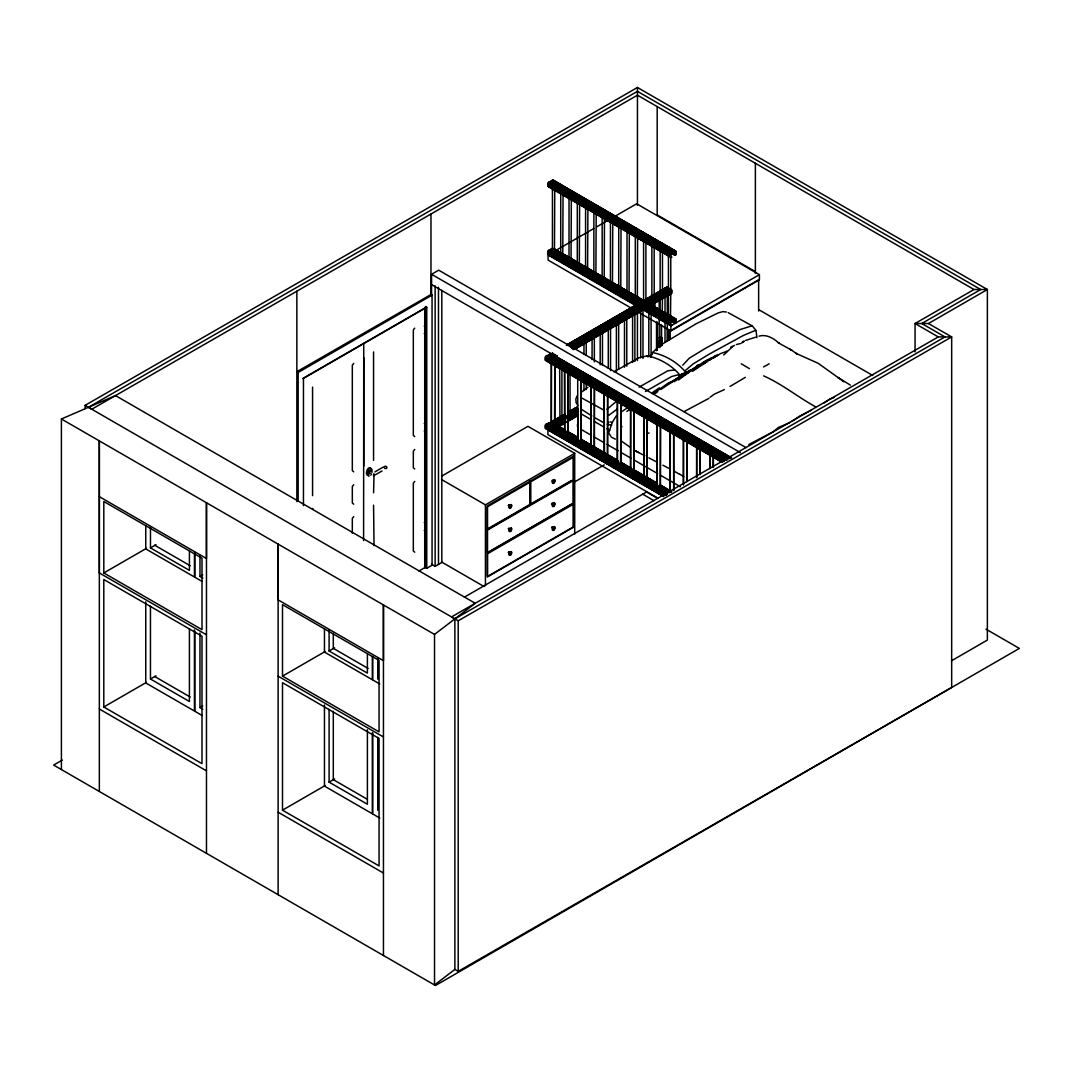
<?xml version="1.0" encoding="UTF-8"?>
<svg xmlns="http://www.w3.org/2000/svg" width="1073" height="1073" viewBox="0 0 1073 1073"><rect width="100%" height="100%" fill="white"/><g stroke="black" fill="none" stroke-linecap="round" stroke-linejoin="round"><path stroke-width="1.5" d="M99.346 572.955L99.333 440.896L99.346 791.472M298.16 500.823L298.16 372.465L432.057 295.155L432.057 565.216L426.759 568.288L425.418 567.51L425.418 308.125M303.458 505.584L303.458 378.407L426.759 307.227L426.759 568.288M352.32 533.321L352.32 518.46L353.714 516.623M363.599 540.564L363.747 343.32M374.034 545.54L373.565 505.168M374.034 473.998L373.565 492.748M424.72 308.018L424.72 567.912L425.418 567.51M554.754 189.103L554.459 251.699L552.434 250.532L552.447 187.963M554.889 364.351L554.526 426.933L551.307 425.069L551.455 364.015M561.917 369.032L561.93 418.43L559.958 419.583L559.65 366.832M563.043 195.527L562.748 256.487L560.723 255.32L560.736 192.738M568.086 371.969L567.738 434.565L564.519 432.701L564.666 369.997M571.332 198.666L571.037 261.262L569.012 260.095L569.025 197.526M579.621 203.454L579.313 266.05L577.301 264.883L577.314 202.301M581.298 379.601L581.244 442.17L577.73 440.332L577.811 412.18M583.967 390.572L583.967 380.714M583.967 354.439L583.98 342.931M587.897 208.229L587.602 270.839L585.576 269.672L585.59 207.089M592.081 359.616L592.081 338.25M596.186 214.654L595.891 275.613L593.865 274.447L593.879 211.877M594.509 387.219L594.16 449.815L590.928 447.951L591.089 385.247M600.183 364.793L600.183 333.582M604.475 217.806L604.179 280.402L602.154 279.235L602.168 216.652M607.72 394.851L607.372 457.433L604.139 455.582L604.3 392.879M608.284 368.321L608.297 328.901M612.763 222.58L612.455 285.19L610.443 284.023L610.457 221.44M616.385 371.862L616.398 324.22M621.039 227.369L620.744 289.965L618.719 288.798L618.732 226.229M620.932 402.482L620.57 465.065L617.351 463.201L617.498 400.497M624.486 367.181L624.499 319.539M629.328 232.157L629.033 294.753L627.008 293.586L627.021 231.003M632.601 362.5L632.601 314.858M634.143 410.101L633.781 472.697L630.562 470.832L630.709 408.129M637.617 236.932L637.322 299.541L635.296 298.374L635.31 235.792M951.456 660.807L987.375 640.071L987.375 289.509L637.456 87.476L637.442 205.386M640.702 357.819L640.715 310.177M643.585 301.513L643.599 240.58M647.341 417.732L646.992 480.315L643.773 478.451L643.921 415.747M648.803 356.424L648.816 305.497M654.195 302.358C657.414 309.882 650.815 311.586 651.861 304.638M651.874 296.416L651.874 247.005M662.484 297.275L662.175 313.893L660.15 312.726L660.15 299.541M660.15 292.956L660.163 250.143M660.552 427L660.203 487.947L656.971 486.082L657.132 423.379M665.019 342.139L665.032 296.135M670.773 293.854L670.464 318.668L668.439 317.501L668.439 294.445M668.439 287.859L668.452 254.931M673.764 434.632L673.71 490.602L673.603 434.726M686.975 440.601L686.935 481.764L686.8 440.708M700.186 448.232L700.159 474.574L700.012 448.326M713.384 467.385L713.384 455.864M670.33 432.647L670.223 491.89L670.169 431.105M683.461 484.701L683.555 438.629M696.699 477.525L696.753 446.261M709.964 453.879L709.937 468.686L709.803 453.986M373.578 475.661L373.578 474.346M371.969 472.469L371.969 469.572L370.762 468.23M312.565 495.632L312.565 387.152M373.565 460.411L373.565 351.931M373.753 475.768L373.793 474.373M577.073 395.937L575.839 399.062L576.147 402.724L577.837 405.272M369.434 471.302L369.206 471.825A2.401 1.381 -60 0 0 369.166 473.367L369.434 473.649M620.65 429.2L621.938 426.343M559.637 419.395L561.93 418.43M570.031 374.236L570.045 413.762L567.751 414.714M611.999 423.151L608.673 432.982L610.685 436M612.173 422.547L616.291 415.868M371.486 473.971L370.762 475.205M552.434 250.532L553.118 250.411M560.723 255.32L561.85 255.347M577.301 264.883L579.635 265.876M585.576 269.672L586.26 269.551M593.865 274.447L594.992 274.487M610.443 284.023L612.777 285.002M618.719 288.798L619.845 288.838M651.861 307.938L652.988 307.964M668.439 317.501L670.773 318.493M659.68 337.096L659.385 346.914L659.68 337.096L662.108 337.807L662.108 345.56M661.826 344.527L662.108 337.807M679.33 376.046L681.878 373.9M756.934 337.646L756.022 330.658M383.852 467.117L385.086 466.259A1.609 1.314 6.3 0 1 386.642 466.889L386.857 467.332A1.368 1.113 6.2 0 1 386.226 468.485L384.523 468.405M608.928 422.091L607.345 424.506L611.717 425.163M510.963 507.837C513.431 500.34 506.349 510.453 511.258 507.207A2.696 1.556 -60 0 0 511.258 504.538L509.38 505.624A2.696 1.556 -60 0 0 509.38 508.294L510.319 508.307M510.963 531.135C513.431 523.637 506.349 533.75 511.258 530.505A2.696 1.556 -60 0 0 511.258 527.836L509.38 528.922A2.696 1.556 -60 0 0 509.38 531.591L510.319 531.604M554.231 482.863C556.699 475.366 549.617 485.479 554.526 482.233A2.696 1.556 -60 0 0 554.526 479.564L552.649 480.65A2.696 1.556 -60 0 0 552.649 483.319L553.588 483.319M510.963 554.848C513.431 547.364 506.349 557.464 511.258 554.218A2.696 1.556 -60 0 0 511.258 551.549L509.38 552.635A2.696 1.556 -60 0 0 509.38 555.304L510.319 555.318M554.231 529.874C556.699 522.377 549.617 532.49 554.526 529.244A2.696 1.556 -60 0 0 554.526 526.575L552.649 527.661A2.696 1.556 -60 0 0 552.649 530.33L553.588 530.33M679.196 376.663L680.094 375.335L679.115 375.657M369.045 469.209L367.663 473.501L369.045 476.197M678.444 379.99L697.96 365.665L685.701 373.632M679.222 376.878L680.202 375.456M353.714 363.385L352.32 365.236L352.32 470.564L353.714 471.865M414.728 328.164L413.32 330.015L413.32 435.343L414.728 436.644M414.728 481.401L413.32 483.239L413.32 550.918L414.728 552.219M353.714 484.688L352.32 486.525L352.32 502.902L353.714 504.203M414.728 449.466L413.32 451.304L413.32 467.694L414.728 468.981M369.367 473.555L370.292 473.032M680.349 375.63L682.321 374.316M695.425 367.516L697.879 365.289M692.568 371.312L706.892 361.614M655.59 392.021L668.345 382.954M682.723 365.209L689.268 358.208L705.685 348.202L739.86 329.639L751.69 325.91M773.418 431.48L778.663 427.336L787.206 423.755A47.856 27.63 -60 0 0 789.835 422.534M723.698 354.975L732.564 346.659M684.628 374.987L699.113 364.994L703.351 363.506L696.967 367.637M551.898 423.62L552.219 424.197M660.834 389.499L686.13 372.479L670.182 382.578M617.136 409.108L608.901 415.291M626.86 411.469L630.294 408.665M606.983 409.363L617.216 400.658M710.044 397.265L714.538 394.059L724.342 389.62M629.207 409.806L630.294 408.907M748.793 444.544L773.11 431.829M679.249 376.221L684.051 373.739L679.249 376.221L681.234 374.799M674.099 381.706L690.999 370.547L687.592 371.647L669.418 383.517M741.792 343.038L744.273 341.107L742.301 341.965M454.872 618.853L944.978 336.922L921.761 323.523L980.682 289.509L637.456 91.339L88.442 407.297L454.872 618.853L454.872 969.415L434.525 984.987L434.525 634.425L475.232 603.294L115.482 395.588L61.402 418.993L61.402 769.556M684.024 411.643L708.864 398.391M824.171 402.952L829.483 399.277L834.418 397.359M669.23 382.873L670.638 381.827M709.682 359.991L712.526 357.899M679.558 375.684L681.623 374.182M704.787 362.58L704.103 363.05M654.141 394.019L656.421 392.369M716.912 356.062L720.144 353.741L726.636 351.421M587.91 387.313L581.284 392.208M730.042 386.441L745.373 377.334M713.545 358.02L717.314 355.404M652.934 392.249L659.466 387.809M621.777 411.63L626.632 408.344M709.347 360.166L716.12 356.008M568.1 414.258L570.045 413.762M576.59 409.323L575.933 410.181L577.784 409.537M702.761 364.512L708.22 360.904M653.792 394.153L657.736 391.632M652.102 393.59L654.57 392.021M763.587 366.939L769.14 363.814M791.753 421.501L799.72 416.109L811.496 410.101M620.945 406.385L623.561 404.762M645.423 391.471L671.618 376.556L679.37 374.41C671.47 365.182 659.117 358.154 647.207 355.834L639.052 357.765L613.957 371.768M374.92 471.905L383.048 467.171M639.119 387.125L667.929 370.735L674.729 370.037M567.671 345.251L607.881 321.793M610.752 320.116L666.762 287.457M575.584 348.685L670.907 293.117M556.176 420.039L559.06 418.363L556.297 420.039M570.541 411.67L576.281 408.317M558.255 426.88L577.019 415.935M566.383 345.372L667.057 287.041L566.879 344.876M552.005 421.796L549.121 423.459L552.059 421.769M564.948 414.285L554.875 420.12L565.122 414.232M569.253 411.791L576.456 407.619M431.561 295.504L431.574 274.299L438.709 270.181L746.057 447.629M302.747 378.541L424.6 308.192M555.21 250.8L593.785 228.536M596.642 226.886L608.069 220.287M615.218 216.156L636.651 203.79L759.402 274.661L759.402 279.812L670.84 330.953L637.617 311.774M103.813 572.955L202.006 629.65L202.006 558.188L103.813 501.493L103.813 572.955L146.478 548.33M150.475 526.561L150.475 547.901L156.001 544.708M552.354 353.258L546.546 356.612L552.313 353.299M566.571 345.291L667.54 287.148L566.718 345.037M573.72 341.885L582.424 336.855M598.399 327.641L602.758 325.119M605.655 323.442L610.014 320.934M618.732 315.905L623.078 313.383M625.988 311.707L628.885 310.03M631.796 308.353L636.155 305.845M646.308 299.971L649.219 298.294M652.116 296.617L656.475 294.109M553.614 353.795L547.807 357.148L553.614 353.875M568.127 345.412L668.318 287.577L567.241 345.198M569.522 346.203L669.7 288.369L568.127 345.68M556.471 355.498L550.664 358.851L556.418 355.552M570.984 347.116L671.175 289.267L569.522 346.499M571.48 347.531L671.658 289.697L570.823 347.317M571.761 348.282L671.939 290.448L571.52 347.652M573.264 348.309L671.993 291.306L571.761 348.43M573.223 349.436L671.966 292.433L573.264 348.51M574.417 349.422L671.537 293.425M199.98 555.841L199.98 576.483L202.743 574.887M643.398 309.963L670.84 325.803L759.402 274.661M667.58 340.798L667.58 329.277L670.263 330.833L758.638 279.812L758.638 311.049M441.553 476.197L527.943 426.33L574.712 453.329L574.712 534.139M565.417 413.802L546.546 424.707L565.27 413.95M569.776 411.294L577.033 407.096M569.481 411.71L576.738 407.525M564.452 414.755L554.298 420.629L564.358 414.943M568.811 412.247L576.067 408.048M565.23 415.197L547.807 425.257L565.216 415.425M569.589 412.676L576.845 408.491M578.226 409.269L549.188 426.035L578.226 409.685M578.253 411.013L550.664 426.933L578.025 411.294M564.224 419.811L551.146 427.362L564.25 419.892M567.121 418.135L577.287 412.273M577.569 413.025L567.402 418.886L577.582 413.212M567.456 419.758L577.623 413.896M557.263 426.759L564.519 422.561M567.416 420.884L577.582 415.023M560.549 424.921L563.459 423.245M567.818 420.737L576.523 415.707M558.443 426.732L564.237 423.406M567.161 421.702L577.287 415.868M150.461 606.205L150.461 679.008L155.987 675.816M103.799 706.986L201.992 763.681L201.992 636.222L103.799 579.527L103.799 706.986L146.465 682.361M441.513 479.497L485.439 504.86L574.712 453.329M62.341 760.073L53.65 765.089L435.45 985.524L1019.35 648.414L985.966 629.14M487.249 529.096L571.44 480.503M418.953 571.01L424.6 567.751M431.561 564.291L435.128 566.356L441.821 562.493L441.821 290.367M199.967 633.097L199.967 707.576L202.73 705.98M487.357 552.756L571.533 504.149M282.507 676.124L379.064 731.866L379.064 660.418L282.507 604.662L282.507 676.124L325.173 651.499M329.089 629.69L329.089 651.016L334.615 647.824M454.872 969.415L458.211 971.36L951.671 687.485L951.671 336.922L938.271 336.909L915.068 323.523L928.453 323.523L987.375 289.509L973.989 289.509L915.068 323.523L915.068 351.89M464.421 597.151L646.576 491.971L657.829 498.476M329.089 709.333L329.089 782.137L334.615 778.944M282.507 810.169L379.064 865.911L379.064 738.452L282.507 682.71L282.507 810.169L325.173 785.53M85.089 408.692L85.089 405.353L637.456 87.476M296.859 371.714L430.97 294.525M569.589 411.469L576.791 407.338M573.907 482.327L604.233 464.877M938.271 336.909L451.532 616.921L458.211 620.798L458.211 971.36M458.211 620.798L951.671 336.922L928.453 323.523M573.183 349.583L671.698 293.264M382.015 470.993L375.322 474.803M557.249 426.799L564.492 422.655M567.389 420.992L577.529 415.197M568.69 412.475L577.354 407.539M567.161 418.242L577.341 412.434M567.456 419.905L577.609 414.138M569.575 412.971L576.831 408.88M703.848 362.003L712.083 357.685M704.907 361.574L707.67 360.099M701.742 363.17L710.956 358.355L705.605 361.628M714.108 356.531L717.797 354.626M711.801 357.886L715.248 356.115M704.411 362.379L707.094 361.065M697.007 365.585L701.876 363.814M730.7 347.156L734.509 345.426M686.465 371.674L678.699 376.019L683.581 373.806M678.619 375.59L680.859 374.705M646.845 433.868L649.044 432.929M688.558 370.668L691.616 369.716M755.687 337.19L745.641 340.409M725.898 351.703L727.078 351.3M736.36 344.554L740.598 343.534M552.005 481.08L552.367 480.114M759.04 336.157C766.551 333.918 773.754 338.424 779.146 343.266L778.301 342.797L791.941 350.375L789.889 349.033M659.385 337.619L661.826 338.33M659.68 346.391L660.592 346.23M564.854 432.499L564.505 370.091M604.475 455.381L604.126 392.973M610.363 422.024L611.261 421.957M368.388 475.634C363.506 475.004 369.099 463.321 371.07 469.558M670.29 254.516L670.558 254.006A3.809 2.2 0 0 0 670.223 253.751M726.421 312.015L722.733 311.626L718.159 312.927L696.055 323.805L660.391 345.224L652.532 352.548L650.546 357.068L652.532 352.548C664.442 354.868 676.808 361.883 684.708 371.11L692.957 364.029L709.36 354.036L743.602 335.353L755.835 330.256L752.307 325.924L728.218 312.672M552.166 425.015L551.348 424.895L551.294 362.473M578.588 440.265L577.757 440.158L577.703 377.723M631.42 470.765L630.602 470.658L630.548 408.223M618.88 463.415L617.391 463.026L617.337 400.591M645.289 478.665L643.8 478.276L643.76 415.855M658.5 486.297L657.011 485.908L656.958 423.473M615.379 439.152L611.194 437.06M581.284 397.721L604.045 410.208M763.6 375.858C782.271 384.161 797.789 396.983 815.507 406.774M553.561 250.572L554.781 251.525M570.139 260.135L571.346 261.088M661.276 312.753L662.484 313.705M843.07 381.13L843.901 381.72L837.933 377.468L850.393 385.127M644.86 455.784L636.141 451.197L638.811 452.632M648.87 457.863L656.22 461.712M552.836 425.284L554.835 426.92L554.714 364.444M566.034 432.915L568.046 434.538L567.925 372.076M579.246 440.534L579.943 440.909M593.154 448.527L590.968 447.776L590.915 385.341M669.244 468.566L662.886 465.213M741.242 363.774L749.41 368.616M634.747 450.472L636.772 451.545L634.103 450.11M548.679 186.098L557.504 190.927M560.441 192.536L563.379 194.146M670.732 252.906L675.145 255.32L670.799 252.812M550.154 254.998L554.567 257.413M557.504 259.022L560.441 260.632M670.732 321.001L675.145 323.416L670.799 320.907M549.014 361.574L546.103 359.951L548.987 361.614M551.938 363.197L554.848 364.82M595.528 418.094L603.871 422.816M573.331 192.711L564.639 187.748L568.998 190.337M583.471 198.505L593.61 204.286M596.508 205.949L599.405 207.599M602.302 209.248L612.442 215.043M615.339 216.706L676.178 251.444L552.716 179.888L675.413 251.162L552.219 180.036L673.938 251.954L550.757 180.841L672.556 252.759L549.376 181.645L671.792 253.228L548.598 182.115L671.296 253.671L548.115 182.558L671.001 254.449L547.807 183.322L670.88 255.361L547.699 184.234L670.907 256.501M671.457 252.423L675.789 254.878M580.573 264.937L583.471 266.587M587.816 269.082L593.61 272.381M596.508 274.044L600.853 276.526M605.199 279.007L608.096 280.657M612.442 283.138L626.927 291.413M631.273 293.895L634.17 295.544M637.067 297.208L644.31 301.339M654.45 307.133L657.347 308.783M661.692 311.264L664.589 312.914L661.692 311.17M671.457 320.505L675.789 322.973M678.592 473.743L674.501 471.396M548.062 186.394L671.872 257.212L547.726 185.388L671.094 257.399M548.062 254.475L615.728 293.184M618.598 294.834L634.438 303.9M645.959 310.486L650.278 312.954M653.149 314.604L657.467 317.072M661.786 319.539L664.67 321.189M668.989 323.657L671.872 325.307L643.371 308.702M563.124 254.234L567.456 256.729M570.353 258.392L586.247 267.539L570.393 258.459M596.373 273.36L626.739 290.837M629.636 292.5L644.095 300.816M671.591 320.13L675.936 322.638L647.918 306.637M563.929 362.272L561.018 360.608L563.835 362.272M568.288 364.78L571.198 366.443M581.378 372.277L584.275 373.954M588.648 376.449L591.558 378.125M609.008 388.131L611.918 389.794M623.547 396.46L627.906 398.968M636.638 403.971L640.997 406.479M643.907 408.142L648.266 410.637M651.177 412.314L654.087 413.977M656.998 415.653L661.357 418.148M664.267 419.811L668.627 422.319M671.537 423.983L675.896 426.491M684.628 431.494L688.987 433.988M691.897 435.665L696.256 438.16M700.629 440.668L703.526 442.331M713.706 448.165L716.616 449.842M720.989 452.337L723.886 454.013M545.433 360.273L722.196 461.685L694.835 445.818M558.108 427.027L562.467 429.535M571.198 434.538L575.557 437.046M584.275 442.049L587.186 443.712M597.366 449.547L600.276 451.21M603.187 452.886L607.546 455.381M610.457 457.058L613.367 458.721M623.547 464.555L630.817 468.727M636.638 472.066L643.907 476.238M649.728 479.564L656.998 483.735M659.908 485.412L670.089 491.246M545.433 428.368L661.344 494.868M973.989 289.509L637.442 95.202L91.782 409.229L85.089 405.353M657.186 214.935L755.379 271.63M584.933 199.538L593.624 204.554M603.777 210.415L606.674 212.092M624.07 222.124L626.967 223.801M644.35 233.847L647.247 235.51M650.158 237.187L653.055 238.863M547.901 186.286L671.255 257.507M758.571 309.547L872.778 375.483M593.302 271.415L554.164 248.829L643.652 300.816M596.199 273.092L626.632 290.662M629.529 292.339L644.015 300.695M563.137 254.274L567.483 256.782M596.467 273.521L600.826 276.029M603.723 277.706L626.914 291.091M629.811 292.768L634.156 295.276M637.054 296.953L644.296 301.124M654.45 306.985L657.347 308.662M643.532 300.842L552.219 248.131L593.758 272.676M580.587 265.125L583.484 266.788M587.83 269.296L590.727 270.973M613.917 284.358L618.263 286.88M642.056 301.647L550.757 248.936L641.037 302.251M650.748 306.663L673.938 320.049L651.029 306.516M640.675 302.452L549.376 249.741L640.098 302.801M639.897 302.921L548.598 250.197L639.548 303.243M647.153 307.106L671.792 321.323L645.866 306.167M639.414 303.364L548.115 250.639L639.2 303.927M646.67 307.535L671.296 321.766L646.764 307.455M639.119 304.128L547.807 251.417L637.966 304.182M644.913 307.468L671.001 322.53L644.98 307.307M637.55 304.209L547.699 252.329L637.966 305.269M644.793 308.394L670.88 323.456L645.128 308.38M637.577 305.349L547.726 253.469L636.665 305.403M547.901 254.368L636.463 305.523M643.559 309.601L671.255 325.602M636.168 305.792L548.075 254.918L548.075 260.082L631.836 308.434M431.574 274.299L740.37 452.591M431.574 284.613L731.679 457.876M729.533 456.924L550.476 353.554L730.485 457.916L549.939 353.728L728.862 458.667M560.884 359.804L565.297 362.339M568.1 363.975L572.566 366.523M575.329 368.146L578.374 369.863M581.097 371.473L585.63 374.048M588.312 375.644L592.9 378.233M595.542 379.815L600.156 382.417M603.066 384.094L605.963 385.77M608.539 387.313L613.233 389.955M615.754 391.484L620.489 394.14M623.4 395.803L628.751 398.982M636.463 403.341L641.748 406.493M643.733 407.525L648.964 410.664M652.451 412.542L730.874 457.728M568.167 364.78L571.051 366.443M581.164 372.277L584.047 373.941M664.911 420.629L667.795 422.293M685.124 432.298L688.021 433.975M728.849 458.801L548.343 354.586L727.36 459.526M727.346 459.673L546.841 355.458L726.461 460.062M726.515 460.183L546.009 355.968L724.583 459.767M724.543 459.807L545.486 356.437L724.248 460.518L545.164 357.215L724.101 461.43M724.087 461.511L545.03 358.141L722.679 461.712M722.679 461.819L545.071 359.281L721.405 461.792M551.871 363.278L561.984 369.112M564.867 370.789L574.98 376.623M577.864 378.286L587.977 384.121M590.861 385.797L619.738 402.469M622.635 404.132L632.735 409.966M635.632 411.63L645.731 417.477M648.629 419.141L652.961 421.635M655.844 423.312L658.728 424.975M661.625 426.638L665.957 429.146M668.841 430.81L671.725 432.473M674.622 434.149L691.937 444.155M545.258 360.166L721.592 461.98M430.716 294.391L432.057 295.155M425.418 306.449L426.759 307.227M591.853 415.975L581.499 409.349M580.761 413.642L591.491 419.838M594.294 421.461L604.126 427.134M606.929 428.744L609.732 430.367M580.761 429.227L591.491 435.423M594.294 437.046L604.126 442.72M606.929 444.343L618.155 450.821M620.959 452.444L630.857 458.144M633.674 459.781L657.709 473.649M660.525 475.285L680.322 486.713M567.805 431.654L577.904 437.489M580.801 439.152L616.895 459.995M621.227 462.49L631.34 468.324M634.223 470.001L657.333 483.333M660.217 485.009L671.765 491.675M556.579 425.404L563.768 429.562M566.665 431.225L576.925 437.127M581.097 439.568L591.438 445.496M594.093 447.065L604.515 453.021M607.09 454.576L616.13 459.713M620.087 462.074L657.628 483.749M659.707 484.822L671.336 491.514M567.268 431.815L577.381 437.65M581.714 440.158L617.807 461.001M620.69 462.664L630.803 468.499M633.687 470.175L643.8 476.01M646.684 477.673L656.797 483.507M661.129 486.015L671.242 491.85M571.051 434.538L575.383 437.033M610.041 457.044L612.924 458.708M649.031 479.551L651.915 481.227M669.646 492.708L548.343 422.682L668.171 492.936M666.695 492.762L546.841 423.567L667.071 493.58M667.312 494.09L546.009 424.063L666.977 494.371M665.34 493.714L545.486 424.519L665.139 494.197M666.454 495.337L545.164 425.31L664.938 495.069M664.884 495.431L545.03 426.236L663.463 495.283M663.476 495.739L545.071 427.376L663.597 496.276M662.189 495.471L547.914 429.495L547.914 434.659L657.843 498.113M545.258 428.261L663.664 496.625M642.754 494.184L653.994 500.702M296.819 371.687L298.16 372.465M441.513 561.957L484.03 586.515M61.402 418.993L434.525 634.425M99.346 496.678L206.472 558.523L206.472 502.754L206.472 853.317M154.673 545.218L190.176 565.726M368.052 668.412L333.301 648.347L333.301 633.472M150.475 547.901L189.425 570.38L189.425 550.69M199.98 576.483L202.864 578.146M329.089 651.016L367.395 673.133L367.395 653.444M202.032 581.392L194.857 577.247L194.857 552.327M379.788 684.024L372.733 679.947L372.733 656.676M99.333 572.942L206.472 634.8M278.122 676.164L383.45 736.977M154.66 676.5L190.162 696.994M366.604 798.862L333.301 779.628L333.301 711.332M150.461 679.008L189.411 701.487L189.411 628.684M199.967 707.576L202.851 709.253M329.089 782.137L367.395 804.24L367.395 729.788M202.019 715.423L194.843 711.278L194.843 631.823M379.788 818.055L372.733 813.978L372.733 732.872M99.333 708.998L206.459 770.843M278.122 812.221L383.45 873.033M679.276 473.944L683.783 476.56M567.751 431.668L577.837 437.502M580.708 439.179L618.155 460.894M621.039 462.557L631.112 468.405M633.995 470.068L644.082 475.916M646.952 477.592L657.038 483.427M659.922 485.103L671.443 491.783M643.84 309.587L671.094 325.495M643.693 308.635L670.907 324.596M567.255 431.976L577.354 437.891M581.687 440.44L617.753 461.591M620.637 463.281L630.736 469.209M633.633 470.899L643.733 476.828M646.617 478.518L656.716 484.446M661.048 486.981L669.7 492.064M596.615 274.366L626.686 292.124M629.556 293.828L643.867 302.278M648.199 306.476L672.556 320.867M659.198 486.659L660.499 487.92L660.391 425.458M645.986 479.027L647.287 480.302L647.18 417.826M632.788 471.409L634.089 472.67L633.969 410.194M790.747 349.597L796.877 353.849L796.032 353.393L818.23 363.331L838.778 378.058M636.866 298.629L637.63 299.354M620.301 289.066L621.066 289.79M603.723 279.49L604.488 280.227M587.159 269.927L587.924 270.651M629.757 446.958L621.079 440.842M620.207 464.18L620.878 465.038L620.757 402.576M606.996 456.561L607.667 457.42L607.546 394.944M593.785 448.93L594.455 449.788L594.348 387.326M370.265 470.765L370.507 471.074A2.253 1.301 -60 0 1 370.614 471.476A2.401 1.381 -60 0 0 370.547 471.007L369.139 471.785A2.253 1.301 -60 0 0 369.206 473.287M581.056 441.687L581.137 379.694M647.207 355.834L647.958 356.933M312.565 508.454L313.034 509.219M713.223 455.958L713.237 467.466M696.592 446.355L696.618 477.565M683.38 438.723L683.421 484.728M670.759 256.071L670.773 290.568M667.285 295.021L667.299 341.134M662.47 251.283L662.484 290.716M659.184 299.702L659.198 347.464M654.181 248.145L654.195 295.786M651.083 304.383L651.096 357.081M645.906 241.72L645.919 299.206M642.968 309.064L642.982 358.462M634.867 313.745L634.881 361.494M626.766 318.426L626.78 366.175M618.652 323.107L618.665 369.206M610.55 327.775L610.564 370.601M602.449 332.456L602.449 365.397M594.335 337.137L594.348 361.842M586.234 341.818L586.234 354.989M586.247 382.994L586.247 389.579M755.379 163.297L755.379 273.467M670.84 325.803L670.84 330.953M670.263 330.833L670.263 339.055M668.922 330.055L668.922 339.926M661.572 325.293L661.572 345.332M661.25 325.012L661.25 336.694M660.914 338.505L660.914 346.244M659.895 338.21L659.895 347.504M657.186 106.603L657.186 215.11M657.186 321.94L657.186 350.321M656.528 322.222L656.528 350.63M637.442 312.216L637.442 360.635M530.344 480.999L529.914 504.699L529.914 481.254M485.439 504.86L485.439 585.684M438.481 287.296L438.481 564.425M435.128 285.887L435.128 566.356M430.97 214.023L430.97 295.826M383.45 955.493L383.45 604.931L383.45 660.7L278.122 599.887L278.122 544.118L278.122 894.681M377.763 657.789L377.763 679.129M377.763 737.392L377.763 810.236M372.331 656.448L372.331 679.719L324.462 652.076L324.462 628.805M372.331 732.644L372.331 813.75L324.462 786.107L324.462 705.001M363.747 357.591L363.747 466.071M296.859 291.212L296.859 501.547M194.454 553.748L194.454 577.019L145.767 548.907L145.767 525.636M194.441 629.931L194.441 711.037L145.754 682.938L145.754 601.819M577.904 408.25A9.134 5.271 0 0 0 577.435 409.524L577.435 410.369A7.39 4.265 0 0 0 577.703 411.174M577.703 426.759A7.39 4.265 0 0 1 577.435 425.954L577.435 425.109A9.134 5.271 0 0 1 577.904 423.835M370.48 471.02A2.32 1.341 -60 0 1 370.601 471.436M508.387 505.504L509.018 504.967L508.387 505.504M508.387 528.801L509.018 528.265L508.387 528.801M508.387 552.515L509.018 551.978L508.387 552.515M551.656 503.827L552.287 503.291L551.656 503.827M551.656 527.54L552.287 527.004L551.656 527.54M552.649 504.833C553.762 510.721 556.351 498.918 552.649 504.833M424.425 326.098L425.23 326.313L424.425 326.098M424.425 333.73L425.23 333.944L424.425 333.73M424.425 423.379L425.23 423.607L424.425 423.379M424.425 431.011L425.23 431.239L424.425 431.011M424.425 522.739L425.23 522.953L424.425 522.739M424.425 530.37L425.23 530.585L424.425 530.37M553.078 503.291L552.649 503.948A2.696 1.556 -60 0 0 552.649 506.617L554.526 505.531A2.696 1.556 -60 0 0 554.526 502.861L553.078 503.291M552.836 353.379L547.029 356.732L552.81 353.433M554.996 354.586L549.188 357.939L554.996 354.68M556.954 355.914L551.146 359.267L556.967 355.954M551.388 422.306L547.029 424.814L551.361 422.346M564.492 420.562L555.787 425.592L564.505 420.656M564.559 421.434L555.841 426.464L564.546 421.555M573.626 456.025L487.263 505.879L487.263 577.006L573.626 527.138L573.626 456.025M529.982 482.26L487.518 506.778L487.518 529.458L529.982 504.94L529.982 482.26M573.237 457.286L530.786 481.804L530.786 504.471L573.237 479.966L573.237 457.286M573.143 480.637L487.504 530.089L487.504 552.756L573.143 503.317L573.143 480.637M573.237 504.297L487.598 553.735L487.598 576.416L573.237 526.964L573.237 504.297M676.231 252.249L670.437 248.963L676.231 252.249M676.205 253.416L673.294 251.766L676.205 253.416M676.231 320.344L673.334 318.694L676.231 320.344M676.205 321.511L673.294 319.861L676.205 321.511M676.178 319.539L670.384 316.227L676.178 319.539M675.936 254.542L671.591 252.048L675.936 254.542M560.227 252.571L555.881 250.076L560.24 252.598M593.49 271.697L589.144 269.202L593.57 271.845M675.91 319.11L651.324 304.973L675.91 319.11M675.413 319.258L650.774 305.027L675.413 319.258M564.908 429.978L554.808 424.143L564.867 429.991M564.385 430.152L554.272 424.318L564.371 430.273"/></g></svg>
